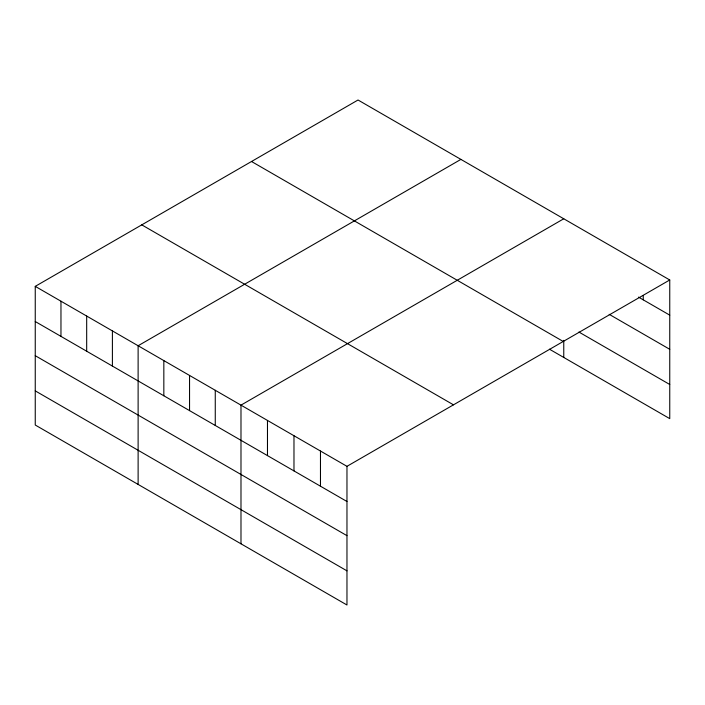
<?xml version="1.0" encoding="UTF-8"?>
<svg xmlns="http://www.w3.org/2000/svg" width="705" height="705" viewBox="0 0 705 705"><rect width="100%" height="100%" fill="white"/><g stroke="black" fill="none" stroke-linecap="round" stroke-linejoin="round"><path stroke-width="1.06" d="M669.75 279.973L346.966 466.331L346.966 604.996L35.25 425.027L35.25 286.362L358.034 100.004L669.75 279.973L669.75 418.638L549.477 349.204M460.903 159.392L138.118 345.75L138.118 484.414M563.762 218.779L240.987 405.137L240.987 543.811M638.518 297.113L669.75 315.144M609.19 314.333L669.75 349.301M578.911 332.037L669.75 384.489M251.518 161.498L563.233 341.467M141.767 224.86L453.482 404.829M35.25 286.362L346.966 466.331M35.25 321.533L346.966 501.502M35.25 355.69L346.966 535.659M35.25 390.878L346.966 570.847M643.251 295.448L643.251 299.845M563.762 340.374L563.762 357.453M320.475 451.033L320.475 486.203M293.976 435.734L293.976 470.905M267.477 420.436L267.477 455.606M215.263 390.288L215.263 425.467M189.548 375.448L189.548 410.618M163.833 360.599L163.833 395.769M112.403 330.901L112.403 366.071M86.68 316.051L86.68 351.231M60.965 301.211L60.965 336.382"/></g></svg>
